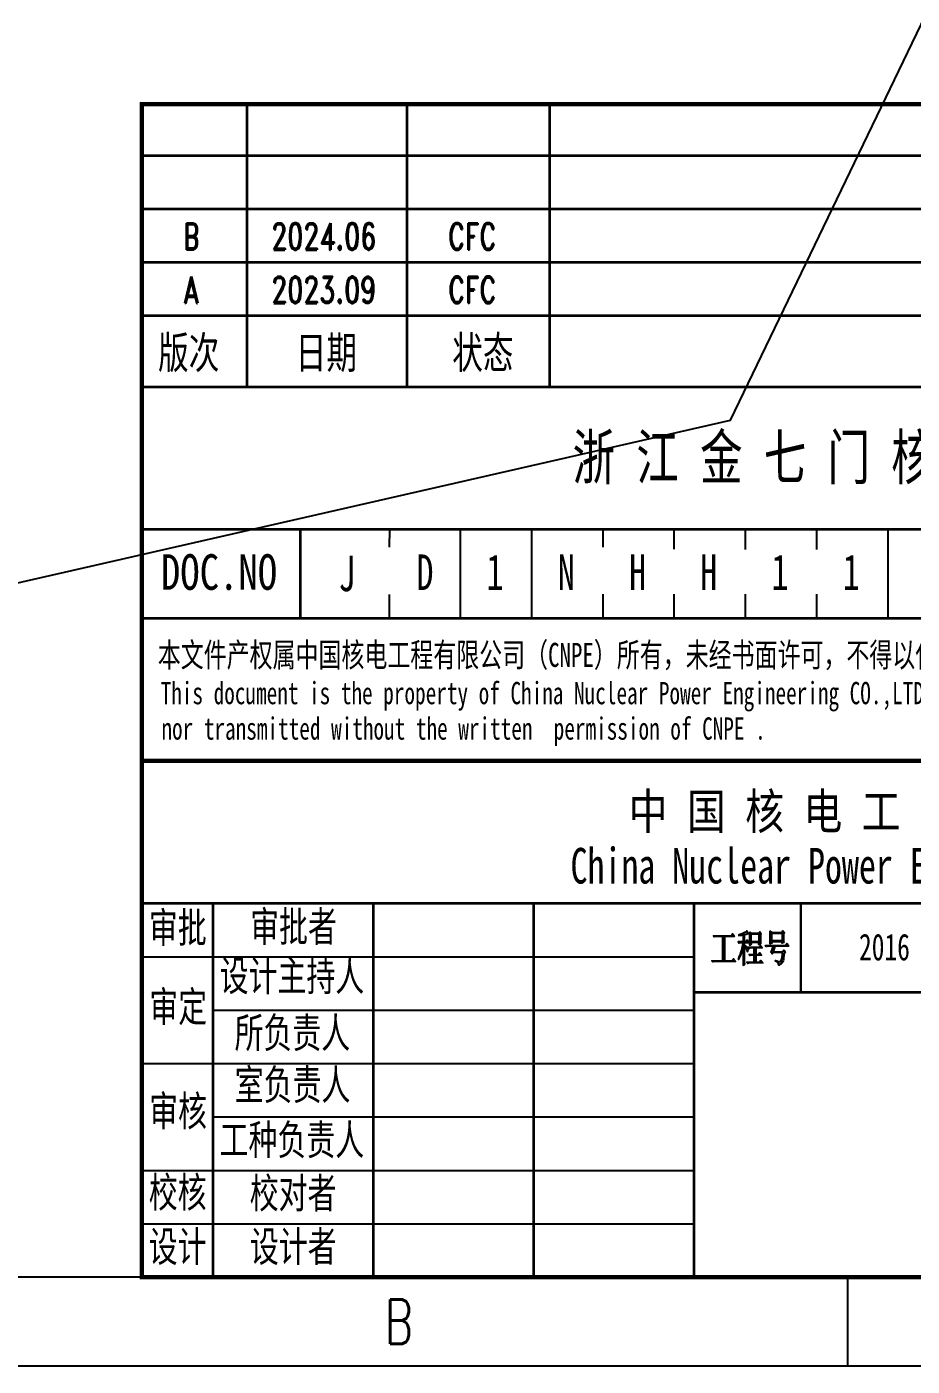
# Model space of a CAD drawing. Extents: x -383207 to 558143, y -95136 to 11777.
# Drawn here: x 239287 to 244258, y -93974 to -86450 of the extents above; entities that cross this region are included whole.
import ezdxf
from ezdxf.enums import TextEntityAlignment as Align

# ---------------------------------------------------------------- set-up
doc = ezdxf.new("R2010")
doc.units = 0
doc.linetypes.add('CONTINOUS', pattern=[0])
doc.layers.get('0').update_dxf_attribs({"linetype": 'CONTINUOUS'})
for name, color, linetype in [('1', 7, 'CONTINUOUS'), ('BORDER', 7, 'CONTINUOUS'), ('DIM', 3, 'CONTINUOUS'), ('TK', 4, 'CONTINUOUS'), ('图框', 4, 'CONTINOUS')]:
    doc.layers.add(name, color=color, linetype=linetype)
doc.styles.add('HZ', font='TXT.shx', dxfattribs={"width": 0.7, "bigfont": 'hz.shx'})
doc.styles.add('romand', font='romand.shx', dxfattribs={"width": 0.7, "height": 200, "bigfont": 'OCHINESE.shx'})
doc.styles.add('宋体', font='', dxfattribs={"width": 0.7})
doc.styles.get('宋体').set_extended_font_data('SimSun')

# ---------------------------------------------------------------- blocks, each defined once
blk = doc.blocks.new('tk')
at = {"color": 4}
for p, q in [((719081, -99198.6), (678781, -99198.6)), ((714043.5, -99198.6), (714043.5, -99698.6)), ((719581, -99698.6), (677531, -99698.6))]:
    blk.add_line(p, q, dxfattribs=at)
at = {"color": 4, "style": 'HZ', "width": 0.7}
blk.add_text('B', height=250, dxfattribs=at).set_placement((711524.7, -99573.6), align=Align.CENTER)

msp = doc.modelspace()

# ---------------------------------------------------------------- hatches: boundary and pattern name
at = {"layer": '1'}
h = msp.add_hatch(color=2, dxfattribs=at)
h.paths.add_polyline_path([(243204.6, -91559.7), (243259.4, -91559.7), (243248.9, -91544.8), (243241.4, -91555.5), (243141.7, -91555.5), (243146.2, -91562.1), (243152.2, -91560.2), (243158.1, -91559.7), (243195.8, -91559.7), (243195.8, -91696.3), (243133.4, -91696.3), (243138.2, -91703), (243143.9, -91701.1), (243149.8, -91700.6), (243267, -91700.6), (243255.8, -91684.7), (243247.8, -91696.3), (243204.6, -91696.3)])
h.paths.add_polyline_path([(243317.2, -91634.4), (243317, -91620.4), (243317, -91613.8), (243321.8, -91620.7), (243325.3, -91627.8), (243328.2, -91635.1), (243328.9, -91637.3), (243332, -91644.2), (243335.3, -91642), (243335.7, -91640.6), (243337.2, -91632.8), (243335, -91625.2), (243334.6, -91624.7), (243330.8, -91620.4), (243325.5, -91616.2), (243318.9, -91611.7), (243317, -91610.5), (243317, -91593.9), (243341.7, -91593.9), (243332.2, -91580.6), (243325.8, -91589.6), (243317, -91589.6), (243317, -91548.1), (243325.5, -91546), (243332, -91544.5), (243336.7, -91543.8), (243338.1, -91543.8), (243330.5, -91528.9), (243327, -91532.4), (243321.8, -91536), (243314.9, -91539.8), (243311.3, -91541.5), (243304.4, -91544.3), (243298.3, -91546.7), (243292.3, -91548.6), (243286.9, -91550), (243285, -91550.5), (243285, -91553.8), (243293.1, -91552.6), (243299.7, -91551.7), (243305.4, -91550.5), (243309.7, -91549.8), (243309.7, -91589.6), (243280.5, -91589.6), (243285, -91596.5), (243290.2, -91593.9), (243307.8, -91593.9), (243306.8, -91601.5), (243305.4, -91609.5), (243303.5, -91618.1), (243301.4, -91626.8), (243299, -91636.3), (243296.9, -91643.9), (243294.5, -91651.7), (243291.9, -91659.6), (243288.8, -91667.4), (243285.7, -91675.5), (243282.4, -91683.5), (243281, -91686.4), (243282.1, -91689), (243289.7, -91676.2), (243293.3, -91669.3), (243296.6, -91661.9), (243299.7, -91654.4), (243302.8, -91646.5), (243305.6, -91638.2), (243308.2, -91629.7), (243309.7, -91624.7), (243309.4, -91636.3), (243309.4, -91694.7), (243309.2, -91702.3), (243309.2, -91709.4), (243308.9, -91716), (243308.9, -91721.5), (243317.7, -91715.5), (243317.7, -91712.5), (243317.5, -91708.2), (243317.5, -91696.3), (243317.2, -91688.7)])
h.paths.add_polyline_path([(243405.7, -91550.5), (243410.9, -91545.5), (243402.9, -91533.9), (243397.6, -91541.5), (243355, -91541.5), (243346.2, -91533.9), (243346.4, -91542.6), (243346.4, -91542.6), (243346.7, -91551.7), (243346.9, -91560.4), (243346.9, -91579.4), (243346.7, -91588.4), (243346.7, -91597.2), (243346.4, -91606), (243346.2, -91608.8), (243354.5, -91603.8), (243354.5, -91593.9), (243398.1, -91593.9), (243398.1, -91604.8), (243406.2, -91600.5), (243406.2, -91595.5), (243405.9, -91588.9), (243405.9, -91580.6), (243405.7, -91570.4)])
h.paths.add_polyline_path([(243354.5, -91545.5), (243398.1, -91545.5), (243398.1, -91589.6), (243354.5, -91589.6)], flags=16)
h.paths.add_polyline_path([(243379.4, -91623.8), (243415, -91623.8), (243405.7, -91610.5), (243399.3, -91619.7), (243338.6, -91619.7), (243343.3, -91626.4), (243348.6, -91623.8), (243371.8, -91623.8), (243371.8, -91660.5), (243342.2, -91660.5), (243346.9, -91667.2), (243352.1, -91664.8), (243371.8, -91664.8), (243371.8, -91703.9), (243330.1, -91703.9), (243334.6, -91710.6), (243340.5, -91708.7), (243346.2, -91708), (243419.2, -91708), (243409.3, -91694), (243402.2, -91703.9), (243379.4, -91703.9), (243379.4, -91664.8), (243412.1, -91664.8), (243402.9, -91651.3), (243396.5, -91660.5), (243379.4, -91660.5)])
h.paths.add_polyline_path([(243536.4, -91573), (243536.4, -91544.8), (243540.9, -91538.9), (243532.8, -91528.9), (243527.6, -91537.2), (243469.7, -91537.2), (243461.2, -91530.5), (243461.4, -91539.1), (243461.4, -91547.9), (243461.7, -91556.9), (243461.7, -91574.9), (243461.4, -91583.9), (243461.4, -91592.7), (243461.2, -91601), (243461.2, -91601.5), (243469.7, -91597.2), (243469.7, -91588.9), (243528.1, -91588.9), (243528.1, -91598.1), (243536.9, -91592.9), (243536.6, -91588.2), (243536.6, -91581.5)])
h.paths.add_polyline_path([(243469.7, -91541.5), (243528.1, -91541.5), (243528.1, -91584.6), (243469.7, -91584.6)], flags=16)
h.paths.add_polyline_path([(243486.8, -91614.7), (243564.4, -91614.7), (243553.7, -91599.8), (243546.1, -91610.5), (243433.7, -91610.5), (243438.4, -91617.1), (243443.7, -91614.7), (243476.9, -91614.7), (243475, -91624.2), (243472.8, -91632.3), (243472.1, -91634.7), (243468.3, -91642), (243465.2, -91645.6), (243472.1, -91657.2), (243477.3, -91649.6), (243530.9, -91649.6), (243529.5, -91663.6), (243527.9, -91675.2), (243526.2, -91684.5), (243524.3, -91691.8), (243522.4, -91696.6), (243520.4, -91699.5), (243516.5, -91700.8), (243511.5, -91700.8), (243505.3, -91699.7), (243498, -91697.3), (243491.3, -91694.7), (243490.9, -91698), (243498, -91703), (243503.4, -91708.2), (243507, -91713.6), (243508.6, -91719.3), (243508.9, -91720.5), (243516, -91717.7), (243521.2, -91714.8), (243522.4, -91713.9), (243527.1, -91709.4), (243530.5, -91704.6), (243531.9, -91701.3), (243533.3, -91695.9), (243535, -91688.5), (243536.6, -91678.8), (243538.3, -91667.2), (243539.7, -91654.6), (243545.6, -91648.9), (243536.9, -91636.3), (243530.5, -91645.6), (243478.5, -91645.6)])

# ---------------------------------------------------------------- linework, layer by layer
at = {"color": 2, "linetype": 'Continuous'}
msp.add_line((240822.4, -89273.3), (240822.4, -89773.4), dxfattribs=at)
for points in [[(207382.7, -64273.5), (249432.7, -64273.5), (249432.7, -93973.5), (207382.7, -93973.5)], [(245056, -84885.2), (243238.5, -81111), (239154.5, -80178.9), (235879.5, -82790.7), (235879.5, -86979.7), (239154.5, -89591.5), (243238.5, -88659.3)]]:
    msp.add_lwpolyline(points, close=True)
at = {"layer": '1', "color": 2}
for p, q in [((239932.3, -90476.7), (239932.3, -86885.1)), ((241722.5, -89773.4), (241722.5, -89273.3)), ((242122.5, -89773.4), (242122.5, -89273.3)), ((242522.5, -89373.3), (242522.5, -89273.3)), ((242922.5, -89383.7), (242922.5, -89273.3)), ((243322.5, -89385.2), (243322.5, -89273.3)), ((243722.6, -89385.2), (243722.6, -89273.3)), ((244122.6, -89773.4), (244122.6, -89273.3)), ((241322.4, -89323.3), (241322.4, -89323.3)), ((241322.4, -89773.4), (241322.4, -89639.3)), ((242522.5, -89773.4), (242522.5, -89637.6)), ((242922.5, -89773.4), (242922, -89637.6)), ((243322.5, -89773.4), (243322, -89637.6)), ((243722.6, -89773.4), (243722.6, -89637.6)), ((248922.8, -89773.4), (239922.4, -89773.4)), ((239932.3, -91673.5), (243032.4, -91673.5)), ((240332.3, -91973.5), (243032.4, -91973.5)), ((239932.3, -92273.5), (243032.4, -92273.5)), ((240332.3, -92573.5), (243032.4, -92573.5)), ((239932.3, -92873.5), (243032.4, -92873.5)), ((239932.3, -93173.5), (243032.4, -93173.5)), ((248932.7, -93473.5), (239932.3, -93473.5)), ((248932.7, -93473.5), (239932.3, -93473.5))]:
    msp.add_line(p, q, dxfattribs=at)
at = {"layer": '1', "color": 2, "const_width": 25}
for points in [[(239932.3, -93473.5), (248932.7, -93473.5), (248932.7, -86885.1), (239932.3, -86885.1)], [(239932.3, -90573.4), (248932.7, -90573.4), (248932.7, -93473.5), (239932.3, -93473.5)]]:
    msp.add_lwpolyline(points, close=True, dxfattribs=at)
at = {"layer": '1', "color": 2}
for points, const_width in [([(240522.4, -86873.2), (240522.4, -88473.3)], 15), ([(241422.5, -86873.2), (241422.5, -88473.3)], 15), ([(242222.5, -86873.2), (242222.5, -88473.3)], 15), ([(239922.4, -87173.2), (248922.8, -87173.2)], 15), ([(239922.4, -87473.2), (248922.8, -87473.2)], 15), ([(239922.4, -87773.3), (248922.8, -87773.3)], 15), ([(239922.4, -88073.3), (248922.8, -88073.3)], 15), ([(239922.4, -88473.3), (248922.8, -88473.3)], 15), ([(239922.4, -89273.3), (248922.8, -89273.3)], 15), ([(240822.4, -89273.3), (240822.4, -89773.4)], 15), ([(239922.4, -89773.4), (248922.8, -89773.4)], 15), ([(239932.3, -89773.4), (248932.7, -89773.4)], 15), ([(239932.3, -91373.4), (248932.7, -91373.4)], 15), ([(240332.3, -91373.4), (240332.3, -93473.5)], 15), ([(241232.3, -91373.4), (241232.3, -93473.5)], 15), ([(242132.4, -91373.4), (242132.4, -93473.5)], 15), ([(243032.4, -91373.4), (243032.4, -93473.5)], 15), ([(243632.4, -91373.4), (243632.4, -91873.5)], 12.5), ([(243032.4, -91873.5), (248932.7, -91873.5)], 15)]:
    msp.add_lwpolyline(points, dxfattribs=dict(at, const_width=const_width))
for points in [[(243149.8, -91700.6), (243143.9, -91701.1), (243138.2, -91703), (243133.4, -91696.3), (243195.8, -91696.3), (243195.8, -91559.7), (243158.1, -91559.7), (243152.2, -91560.2), (243146.2, -91562.1), (243141.7, -91555.5), (243241.4, -91555.5), (243248.9, -91544.8), (243259.4, -91559.7), (243204.6, -91559.7), (243204.6, -91696.3), (243247.8, -91696.3), (243255.8, -91684.7), (243267, -91700.6)], [(243328.2, -91635.1), (243328.9, -91637.3), (243332, -91644.2), (243335.3, -91642), (243335.7, -91640.6), (243337.2, -91632.8), (243335, -91625.2), (243334.6, -91624.7), (243330.8, -91620.4), (243325.5, -91616.2), (243318.9, -91611.7), (243317, -91610.5), (243317, -91593.9), (243341.7, -91593.9), (243332.2, -91580.6), (243325.8, -91589.6), (243317, -91589.6), (243317, -91548.1), (243325.5, -91546), (243332, -91544.5), (243336.7, -91543.8), (243338.1, -91543.8), (243330.5, -91528.9), (243327, -91532.4), (243321.8, -91536), (243314.9, -91539.8), (243311.3, -91541.5), (243304.4, -91544.3), (243298.3, -91546.7), (243292.3, -91548.6), (243286.9, -91550), (243285, -91550.5), (243285, -91553.8), (243293.1, -91552.6), (243299.7, -91551.7), (243305.4, -91550.5), (243309.7, -91549.8), (243309.7, -91589.6), (243280.5, -91589.6), (243285, -91596.5), (243290.2, -91593.9), (243307.8, -91593.9), (243306.8, -91601.5), (243305.4, -91609.5), (243303.5, -91618.1), (243301.4, -91626.8), (243299, -91636.3), (243296.9, -91643.9), (243294.5, -91651.7), (243291.9, -91659.6), (243288.8, -91667.4), (243285.7, -91675.5), (243282.4, -91683.5), (243281, -91686.4), (243282.1, -91689), (243289.7, -91676.2), (243293.3, -91669.3), (243296.6, -91661.9), (243299.7, -91654.4), (243302.8, -91646.5), (243305.6, -91638.2), (243308.2, -91629.7), (243309.7, -91624.7), (243309.4, -91636.3), (243309.4, -91694.7), (243309.2, -91702.3), (243309.2, -91709.4), (243308.9, -91716), (243308.9, -91721.5), (243317.7, -91715.5), (243317.7, -91712.5), (243317.5, -91708.2), (243317.5, -91696.3), (243317.2, -91688.7), (243317.2, -91634.4), (243317, -91620.4), (243317, -91613.8), (243321.8, -91620.7), (243325.3, -91627.8)], [(243354.5, -91589.6), (243354.5, -91545.5), (243398.1, -91545.5), (243398.1, -91589.6)], [(243469.7, -91537.2), (243527.6, -91537.2), (243532.8, -91528.9), (243540.9, -91538.9), (243536.4, -91544.8), (243536.4, -91573), (243536.6, -91581.5), (243536.6, -91588.2), (243536.9, -91592.9), (243528.1, -91598.1), (243528.1, -91588.9), (243469.7, -91588.9), (243469.7, -91597.2), (243461.2, -91601.5), (243461.2, -91601), (243461.4, -91592.7), (243461.4, -91583.9), (243461.7, -91574.9), (243461.7, -91556.9), (243461.4, -91547.9), (243461.4, -91539.1), (243461.2, -91530.5)], [(243469.7, -91584.6), (243469.7, -91541.5), (243528.1, -91541.5), (243528.1, -91584.6)], [(243379.4, -91660.5), (243396.5, -91660.5), (243402.9, -91651.3), (243412.1, -91664.8), (243379.4, -91664.8), (243379.4, -91703.9), (243402.2, -91703.9), (243409.3, -91694), (243419.2, -91708), (243346.2, -91708), (243340.5, -91708.7), (243334.6, -91710.6), (243330.1, -91703.9), (243371.8, -91703.9), (243371.8, -91664.8), (243352.1, -91664.8), (243346.9, -91667.2), (243342.2, -91660.5), (243371.8, -91660.5), (243371.8, -91623.8), (243348.6, -91623.8), (243343.3, -91626.4), (243338.6, -91619.7), (243399.3, -91619.7), (243405.7, -91610.5), (243415, -91623.8), (243379.4, -91623.8)], [(243438.4, -91617.1), (243433.7, -91610.5), (243546.1, -91610.5), (243553.7, -91599.8), (243564.4, -91614.7), (243486.8, -91614.7), (243478.5, -91645.6), (243530.5, -91645.6), (243536.9, -91636.3), (243545.6, -91648.9), (243539.7, -91654.6), (243538.3, -91667.2), (243536.6, -91678.8), (243535, -91688.5), (243533.3, -91695.9), (243531.9, -91701.3), (243530.5, -91704.6), (243527.1, -91709.4), (243522.4, -91713.9), (243521.2, -91714.8), (243516, -91717.7), (243508.9, -91720.5), (243508.6, -91719.3), (243507, -91713.6), (243503.4, -91708.2), (243498, -91703), (243490.9, -91698), (243491.3, -91694.7), (243498, -91697.3), (243505.3, -91699.7), (243511.5, -91700.8), (243516.5, -91700.8), (243520, -91699.7), (243520.5, -91699.4), (243522.4, -91696.6), (243524.3, -91691.8), (243526.2, -91684.5), (243527.9, -91675.2), (243529.5, -91663.6), (243530.9, -91649.6), (243477.3, -91649.6), (243472.1, -91657.2), (243465.2, -91645.6), (243468.3, -91642), (243472.1, -91634.7), (243472.8, -91632.3), (243475, -91624.2), (243476.9, -91614.7), (243443.7, -91614.7)]]:
    msp.add_lwpolyline(points, close=True, dxfattribs=at)
for points in [[(243346.4, -91542.6), (243346.2, -91533.9)], [(243346.2, -91533.9), (243355, -91541.5), (243397.6, -91541.5), (243402.9, -91533.9), (243410.9, -91545.5), (243405.7, -91550.5), (243405.7, -91570.4), (243405.9, -91580.6), (243405.9, -91588.9), (243406.2, -91595.5), (243406.2, -91600.5), (243398.1, -91604.8), (243398.1, -91593.9), (243354.5, -91593.9), (243354.5, -91603.8), (243346.2, -91608.8), (243346.4, -91606), (243346.7, -91597.2), (243346.7, -91588.4), (243346.9, -91579.4), (243346.9, -91560.4), (243346.7, -91551.7), (243346.4, -91542.6)]]:
    msp.add_lwpolyline(points, dxfattribs=at)
at = {"layer": 'BORDER', "color": 2}
msp.add_line((241322.4, -89273.3), (241321.9, -89373.3), dxfattribs=at)
at = {"layer": '图框', "color": 2}
msp.add_line((248932.7, -93473.5), (239932.3, -93473.5), dxfattribs=at)

# ---------------------------------------------------------------- block references
at = {"layer": 'DIM'}
msp.add_blockref('tk', (-470148.2, 5725.1), dxfattribs=at)

# ---------------------------------------------------------------- texts
at = {"color": 2, "style": '宋体', "width": 0.7}
msp.add_text('浙 江 金 七 门 核 电 厂 1、2 号 机 组', height=250.012, dxfattribs=at).set_placement((242351.5, -88992.3))
at = {"color": 2, "linetype": 'Continuous', "attachment_point": 5, "style": '宋体'}
for s, width, insert, char_height in [('J', 288.754, (241084.2, -89521.7), 200), ('D', 338.022, (241522.7, -89513.9), 200), ('1', 338.022, (241916, -89512.8), 200), ('N', 338.022, (242316, -89512.8), 200), ('H', 5000.245, (242716, -89512.8), 200), ('H', 338.022, (243116, -89512.8), 200), ('1', 338.022, (243516, -89512.8), 200), ('1', 338.022, (243916.1, -89512.8), 200), ('2016', 865.482, (244102.6, -91620.3), 150.01)]:
    msp.add_mtext_dynamic_manual_height_columns(s, width=width, gutter_width=50, heights=[0], dxfattribs=dict(at, insert=insert, char_height=char_height))
at = {"color": 2, "char_height": 170.008, "attachment_point": 1, "style": '宋体'}
for s, width, heights, insert in [('\\pi40.01311;审批', 400.02, [222], (239932.3, -91424.5)), ('\\pi185.94214;审批者', 859.809, [0], (240354.9, -91418.9)), ('\\pi15.03637;设计主持人', 859.809, [0], (240354.9, -91695.3)), ('\\pi42.32712;审定', 400.02, [0], (239932.3, -91869)), ('\\pi98.34053;所负责人', 859.809, [0], (240354.9, -92015.3)), ('\\pi99.66282;室负责人', 859.809, [0], (240354.9, -92307)), ('\\pi41.66597;审核', 400.02, [0], (239932.3, -92454.7)), ('\\pi14.7058;工种负责人', 859.809, [0], (240354.9, -92616.8)), ('\\pi39.35197;校核', 400.02, [0], (239932.3, -92911.1)), ('\\pi183.62813;校对者', 859.809, [221], (240354.9, -92916)), ('\\pi39.0214;设计', 400.02, [0], (239932.3, -93216.2)), ('\\pi184.61985;设计者', 859.809, [221], (240354.9, -93216.2))]:
    msp.add_mtext_dynamic_manual_height_columns(s, width=width, gutter_width=50, heights=heights, dxfattribs=dict(at, insert=insert))
at = {"layer": '1', "color": 2, "style": '宋体'}
for s, height, width, p in [('版次', 180.01, 0.7, (240024.1, -88369.9)), ('日期 ', 180.01, 0.7, (240796.8, -88369.9)), ('状态', 180.01, 0.7, (241675.5, -88369.9)), ('DOC.NO', 200.01, 0.8, (240039.6, -89612.6)), ('中 国 核 电 工 程 有 限 公 司', 200.01, 0.8, (242666.2, -90956.9)), ('China Nuclear Power Engineering Co., Ltd', 200.01, 0.7, (242339.8, -91262.2))]:
    msp.add_text(s, height=height, dxfattribs=dict(at, width=width)).set_placement(p)
at = {"layer": '1', "color": 2, "ltscale": 0.8, "style": '宋体', "width": 0.7}
for s, height, p in [('本文件产权属中国核电工程有限公司（CNPE）所有，未经书面许可，不得以任何方式复制、传播、发表和外传。', 135.007, (240022.3, -90045.4)), ('This document is the property of China Nuclear Power Engineering CO.,LTD (CNPE) , no part of this document may be', 125.0062, (240038.1, -90255.1)), ('nor transmitted without the written  permission of CNPE .', 125.006, (240042.8, -90454.1))]:
    msp.add_text(s, height=height, dxfattribs=at).set_placement(p)
at = {"layer": 'TK', "color": 2, "style": 'romand', "width": 0.7}
for s, height, p in [('B', 150, (240164.9, -87702.4)), ('2024.06', 150, (240659.4, -87702.4)), ('CFC', 150, (241652.5, -87702.4)), ('A', 150, (240164.9, -88002.4)), ('2023.09', 150.01, (240659.4, -88002.4)), ('CFC', 150.01, (241652.6, -88002.4))]:
    msp.add_text(s, height=height, dxfattribs=at).set_placement(p)

doc.saveas('drawing.dxf')
